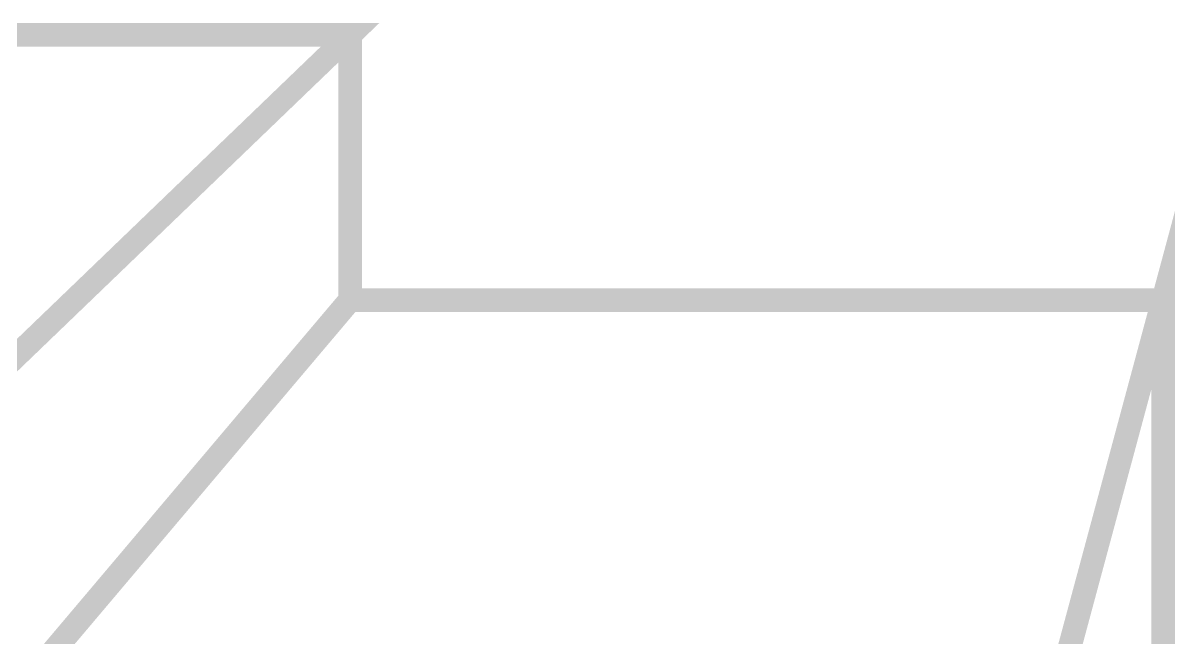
# Model space of a CAD drawing. Header units: millimetres. Extents: x -620 to 19192, y -4765 to 14690.
# Drawn here: x 12015 to 13970, y 13647 to 14690 of the extents above; entities that cross this region are included whole.
import ezdxf

# ---------------------------------------------------------------- set-up
doc = ezdxf.new("R2010")
doc.units = ezdxf.units.MM
doc.header["$LTSCALE"] = 150
doc.linetypes.add('1625E_Roof Plan$0$DASHED', pattern=[0.75, 0.5, -0.25])
doc.layers.add('1625E_Roof Plan$0$ad-Primary Roof', color=5, linetype='Continuous')
doc.layers.add('1625E_Roof Plan$0$ad-Secondary Roof', color=6, linetype='Continuous')

# ---------------------------------------------------------------- blocks, each defined once
blk = doc.blocks.new('1625E_Roof Plan')
at = {"layer": '1625E_Roof Plan$0$ad-Primary Roof', "linetype": '1625E_Roof Plan$0$DASHED', "ltscale": 2, "const_width": 40}
blk.add_lwpolyline([(12570, 14670), (2380, 14670), (7475, 9770)], close=True, dxfattribs=at)
blk.add_lwpolyline([(12570, 14670), (12570, 14220)], dxfattribs=at)
at = {"layer": '1625E_Roof Plan$0$ad-Secondary Roof', "linetype": '1625E_Roof Plan$0$DASHED', "ltscale": 2, "const_width": 40}
for points in [[(13950, 14220), (13138.3, 11207.5), (13950, 8195)], [(12570, 8195), (10022.5, 11207.5), (12570, 14220), (13950, 14220), (13950, 8195)]]:
    blk.add_lwpolyline(points, close=True, dxfattribs=at)

msp = doc.modelspace()

# ---------------------------------------------------------------- block references
msp.add_blockref('1625E_Roof Plan', (0, 0))

doc.saveas('drawing.dxf')
